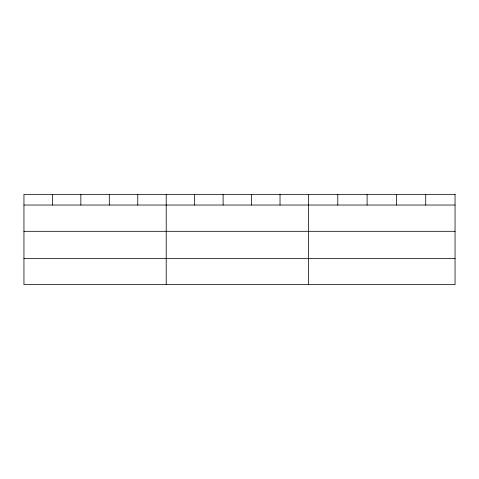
<?xml version="1.0" encoding="UTF-8"?>
<svg xmlns="http://www.w3.org/2000/svg" width="479" height="479" viewBox="0 0 479 479"><rect width="100%" height="100%" fill="white"/><g stroke="black" fill="none" stroke-linecap="round" stroke-linejoin="round"><path stroke-width="0.72" d="M23.95 205.036L455.05 205.036M23.95 231.309L455.05 231.309M23.95 258.373L455.05 258.373M425.735 194.354L425.735 205.036M396.42 194.354L396.42 205.036M367.106 194.354L367.106 205.036M337.791 194.354L337.791 205.036M308.476 194.354L308.476 284.646M280.023 194.354L280.023 205.036M251.571 194.354L251.571 205.036M223.118 194.354L223.118 205.036M194.666 194.354L194.666 205.036M166.213 194.354L166.213 284.646M137.76 194.354L137.76 205.036M109.308 194.354L109.308 205.036M80.855 194.354L80.855 205.036M52.403 194.354L52.403 205.036M455.05 194.354L23.95 194.354L23.95 284.646L455.05 284.646L455.05 194.354"/></g></svg>
